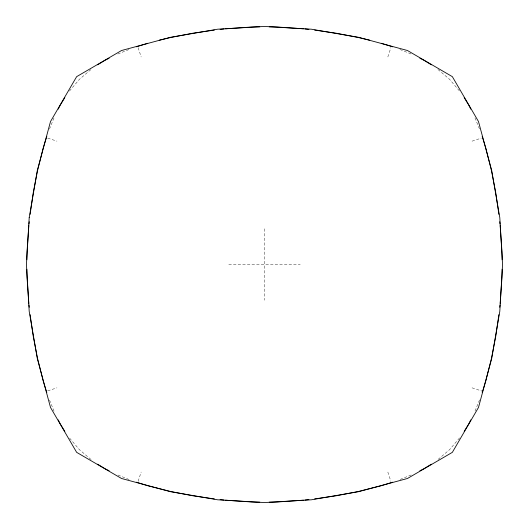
<?xml version="1.0" encoding="UTF-8"?>
<svg xmlns="http://www.w3.org/2000/svg" width="529" height="529" viewBox="0 0 529 529"><rect width="100%" height="100%" fill="white"/><g stroke="black" fill="none" stroke-linecap="round" stroke-linejoin="round"><path stroke-width="0.4" stroke-dasharray="2.65 1.98" d="M138.135 481.291L141.15 472.073M387.85 56.927L390.865 47.709M49.481 129.05L54.031 117.835M479.519 399.95L474.969 411.165M69.444 91.061L79.376 79.376L91.061 69.438M459.556 437.939L449.624 449.624L437.939 459.562M117.835 54.024L129.05 49.475M411.165 474.976L399.95 479.525M472.073 141.15L481.291 138.135M47.709 390.865L56.927 387.85M228.792 264.5L300.207 264.5M47.709 138.135L56.927 141.15M472.073 387.85L482.832 391.367M399.95 49.475L411.165 54.024M129.05 479.525L117.835 474.976M437.939 69.438L449.624 79.376L459.556 91.061M91.061 459.562L79.376 449.624L69.444 437.939M474.969 117.835L479.519 129.05M54.031 411.165L49.481 399.95M387.85 472.073L390.865 481.291M138.135 47.709L141.15 56.927M264.5 228.792L264.5 300.207"/><path stroke-width="0.79" d="M28.85 225.519L27.025 251.725A361.221 361.221 0 0 0 26.834 259.765M29.002 224.005L29.227 221.73M499.773 307.27L499.998 304.995M500.15 303.481L501.975 277.275A361.221 361.221 0 0 0 502.166 269.235M30.1 214.364L33.248 192.761L37.347 171.508M498.9 314.636L495.752 336.239L491.653 357.492M37.513 170.708L43.292 147.756L46.816 136.403M491.487 358.292L485.708 381.244L482.184 392.597M58.21 109.146L60.379 104.887M468.621 424.113L470.79 419.854M60.782 104.226L64.829 97.62M464.171 431.38L468.218 424.774M97.62 64.822L104.226 60.775M424.774 468.225L431.38 464.178M104.887 60.372L109.146 58.203M419.854 470.797L424.113 468.628M136.403 46.81L147.756 43.279M392.597 482.19L381.244 485.721L358.292 491.501M159.255 40.184L170.708 37.499M171.508 37.334L192.761 33.234L214.364 30.08M357.492 491.666L336.239 495.766L314.636 498.92M220.09 29.399L224.005 28.983M308.91 499.601L304.995 500.017M225.519 28.831L251.725 27.005A360.871 360.871 0 0 1 259.765 26.807M303.481 500.169L277.275 501.995A360.871 360.871 0 0 1 269.235 502.193M303.481 28.831L277.275 27.005A360.871 360.871 0 0 0 269.235 26.807M305.002 28.983L308.91 29.399M224.005 500.017L220.09 499.601M225.519 500.169L251.725 501.995A360.871 360.871 0 0 0 259.765 502.193M314.636 30.08L336.239 33.234L357.492 37.334M214.364 498.92L192.761 495.766L171.508 491.666M358.292 37.499L369.745 40.184M170.708 491.501L147.756 485.721L136.403 482.19M381.244 43.279L392.597 46.81M419.854 58.203L424.113 60.372M104.887 468.628L109.146 470.797M424.774 60.775L431.38 64.822M97.62 464.178L104.226 468.225M464.171 97.62L468.218 104.226M60.782 424.774L64.829 431.38M468.621 104.887L470.79 109.146M58.21 419.854L60.379 424.113M482.184 136.403L485.708 147.756L491.487 170.708M46.816 392.597L43.292 381.244L37.513 358.292M491.653 171.508L495.752 192.761L498.9 214.364M37.347 357.492L33.248 336.239L30.1 314.636M499.773 221.73L499.998 224.005M500.15 225.519L501.975 251.725A361.221 361.221 0 0 1 502.166 259.765M28.85 303.481L27.025 277.275A361.221 361.221 0 0 1 26.834 269.235M29.002 304.995L29.227 307.27M29.194 217.697L26.45 264.5L29.194 311.303L37.321 358.602L50.52 407.475L76.652 452.348L121.525 478.481L170.398 491.679L217.697 499.806L264.5 502.55L311.303 499.806L358.602 491.679L407.475 478.481L452.348 452.348L478.481 407.475L491.679 358.602L499.806 311.303L502.55 264.5L499.806 217.697L491.679 170.398L478.481 121.525L452.348 76.652L407.475 50.52L358.602 37.321L311.303 29.194L264.5 26.45L217.697 29.194L170.398 37.321L121.525 50.52L76.652 76.652L50.52 121.525L37.321 170.398L29.194 217.697"/></g></svg>
